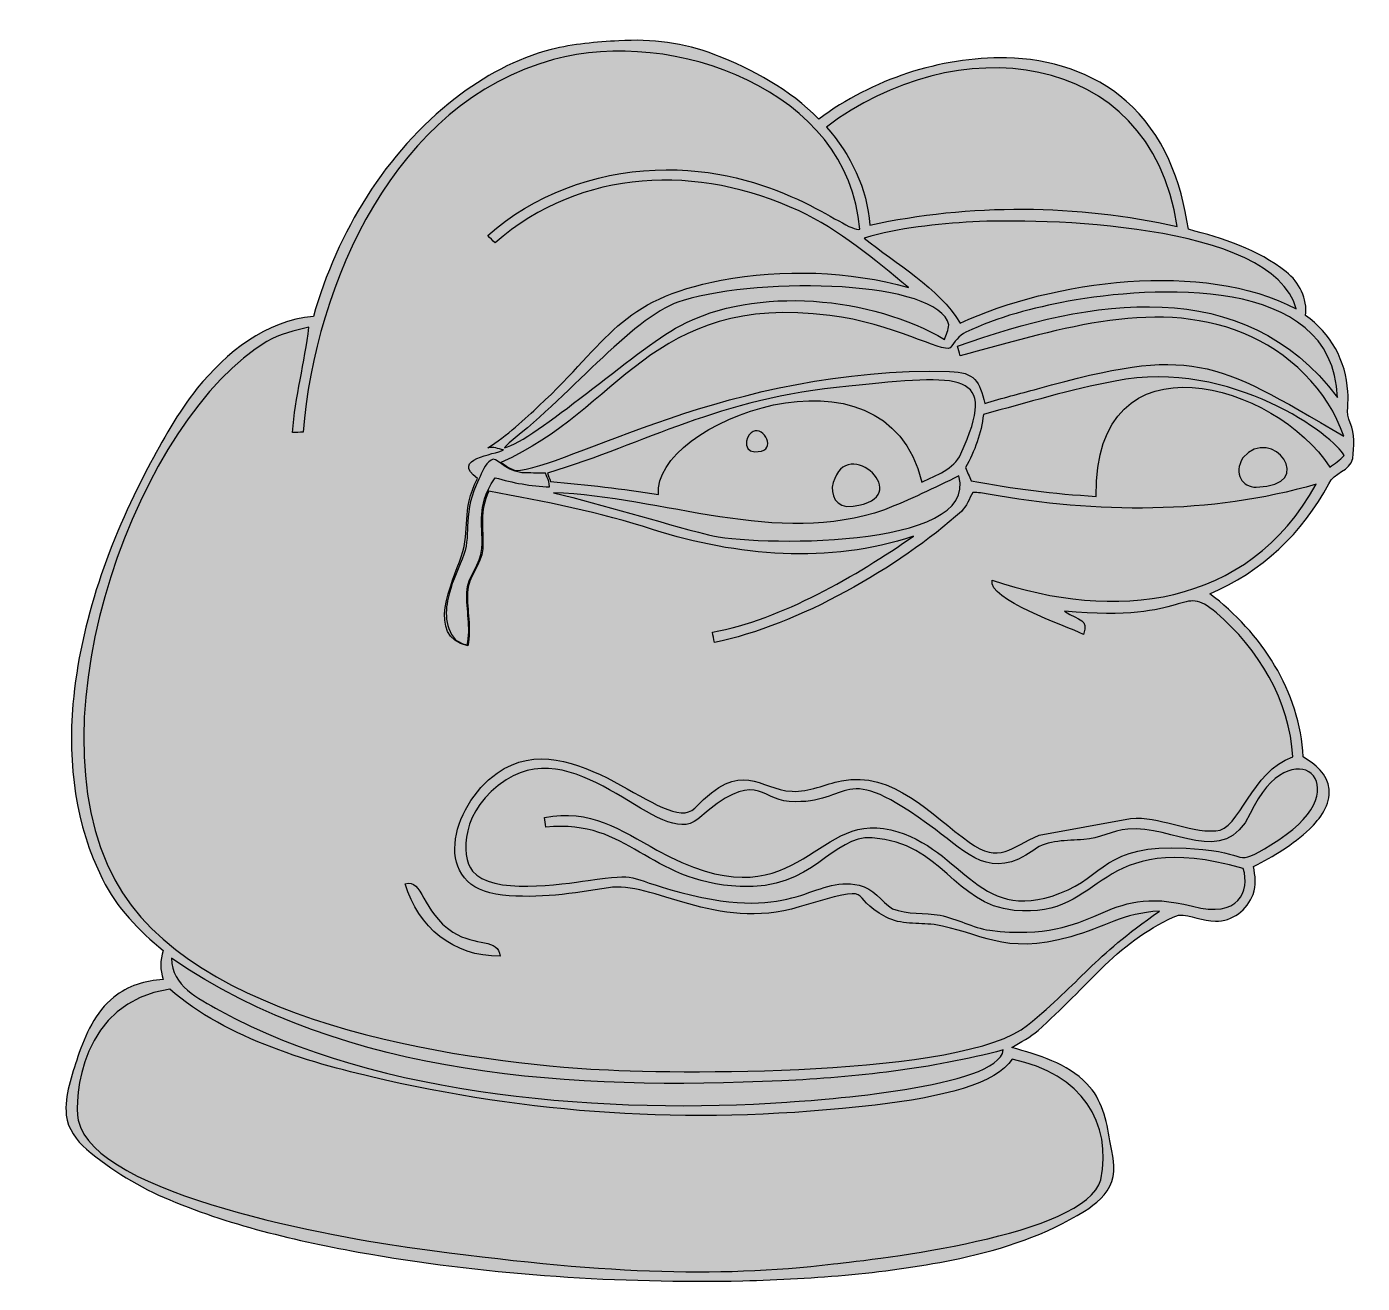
# Model space of a CAD drawing. Header units: millimetres. Extents: x 157 to 341, y 44 to 127.
# Drawn here: x 253.6 to 341.3, y 44.3 to 126.8 of the extents above; entities that cross this region are included whole.
import ezdxf

# ---------------------------------------------------------------- set-up
doc = ezdxf.new("R2010")
doc.units = ezdxf.units.MM
doc.header["$MEASUREMENT"] = 0
doc.layers.add('layer 1', color=7, linetype='Continuous')

msp = doc.modelspace()

# ---------------------------------------------------------------- hatches: boundary and pattern name
at = {"layer": 'layer 1', "true_color": 0xfefefe}
h = msp.add_hatch(color=7, dxfattribs=at)
edge = h.paths.add_edge_path()
edge.add_spline(control_points=[(308.2732, 113.4971), (307.3291, 113.2638), (302.8066, 117.6832), (294.8409, 117.3878), (290.8418, 117.2335), (286.8561, 115.7664), (283.8595, 113.0866), (284.0173, 112.9274), (284.1749, 112.7662), (284.3326, 112.6067), (290.0392, 117.5752), (297.7106, 117.7597), (304.2927, 114.7012), (306.9603, 113.4632), (309.2162, 111.5383), (311.4703, 109.6862), (307.5748, 110.768), (303.2321, 110.9196), (299.1811, 110.15), (292.4419, 108.8696), (291.8317, 106.1932), (287.2132, 101.9046), (286.375, 101.1263), (285.0675, 99.9142), (283.8653, 99.1567), (284.2418, 99.2403), (284.5096, 99.1095), (284.9007, 99.0184), (284.3104, 98.7049), (281.3875, 98.4546), (283.1791, 97.1495), (282.1008, 94.975), (282.7429, 93.8513), (282.1209, 92.0173), (281.5382, 90.2988), (279.7599, 86.8088), (282.5451, 86.1609), (282.7891, 87.3226), (282.4874, 88.4913), (282.5264, 89.6599), (282.5314, 90.713), (283.4709, 91.4797), (283.5252, 92.5228), (283.5924, 93.9435), (283.2854, 94.9859), (283.9272, 96.3201), (287.5668, 95.64), (291.2131, 94.9293), (294.7374, 93.7811), (300.2055, 92.0546), (306.259, 91.4991), (311.8009, 93.3569), (308.0873, 90.7905), (303.1519, 87.8741), (298.6045, 87.0632), (298.6485, 86.8377), (298.6942, 86.6138), (298.7384, 86.3865), (304.182, 87.486), (310.8828, 91.3232), (314.9488, 94.9921), (315.3169, 95.3263), (315.449, 95.8265), (315.7102, 96.2352), (316.0444, 96.2337), (316.3751, 96.1709), (316.7039, 96.1131), (323.8205, 94.8633), (331.2538, 94.7512), (338.2451, 96.7677), (333.6996, 88.6076), (324.9689, 87.7597), (316.9602, 90.4791), (316.6755, 89.1886), (321.7531, 87.512), (322.9606, 86.9206), (323.3074, 87.945), (322.7331, 87.7553), (321.714, 88.4455), (330.2024, 87.6462), (329.2613, 90.3803), (331.6881, 88.3369), (334.4443, 85.9678), (336.5237, 82.5739), (336.7034, 78.8801), (333.9642, 77.9387), (333.2353, 74.0689), (331.651, 74.0228), (329.7411, 73.928), (327.9791, 74.9963), (326.0611, 74.8469), (326.0611, 74.8469), (320.0638, 73.7446), (320.0638, 73.7446), (318.1879, 72.9494), (317.4789, 71.8344), (315.4577, 73.2867), (313.0058, 75.0484), (310.4148, 78.0083), (307.0795, 77.3012), (305.9938, 77.0995), (304.9592, 76.5669), (303.8347, 76.6227), (301.6354, 76.7194), (300.6082, 78.8346), (297.4426, 75.5239), (295.5816, 73.5772), (289.4862, 81.3462), (284.4664, 77.8099), (281.4135, 75.6592), (280.0391, 70.2782), (284.8277, 69.8067), (287.1496, 69.5708), (289.485, 69.9017), (291.7729, 70.2932), (294.616, 70.7741), (298.8323, 67.3895), (304.2961, 69.0298), (309.7281, 70.6604), (307.279, 69.7513), (310.01, 68.3632), (310.9799, 67.8493), (312.1028, 68.0036), (313.1527, 67.8713), (316.2591, 67.4072), (317.6062, 65.7996), (322.1432, 67.0793), (324.2757, 67.6811), (325.5968, 68.6551), (327.9487, 68.7516), (323.5144, 65.6737), (322.86, 64.1793), (319.3005, 61.274), (315.1231, 57.864), (295.9443, 58.0563), (290.6231, 58.3959), (281.6591, 58.9676), (264.3901, 61.4731), (259.3725, 70.8138), (253.5895, 81.58), (261.1169, 101.2759), (269.3637, 106.1296), (270.2066, 106.6301), (271.1663, 106.8675), (272.1163, 107.0762), (271.845, 104.7529), (271.2031, 102.507), (271.0427, 100.158), (271.2699, 100.168), (271.4989, 100.1785), (271.7296, 100.1871), (272.5523, 109.9807), (277.7472, 121.8114), (288.1826, 124.6312), (295.9768, 126.7908), (307.6231, 122.607), (308.2732, 113.4971)], knot_values=[0, 0, 0, 0, 0.0192308, 0.0192308, 0.0192308, 0.0384615, 0.0384615, 0.0384615, 0.0576923, 0.0576923, 0.0576923, 0.0769231, 0.0769231, 0.0769231, 0.0961538, 0.0961538, 0.0961538, 0.1153846, 0.1153846, 0.1153846, 0.1346154, 0.1346154, 0.1346154, 0.1538462, 0.1538462, 0.1538462, 0.1730769, 0.1730769, 0.1730769, 0.1923077, 0.1923077, 0.1923077, 0.2115385, 0.2115385, 0.2115385, 0.2307692, 0.2307692, 0.2307692, 0.25, 0.25, 0.25, 0.2692308, 0.2692308, 0.2692308, 0.2884615, 0.2884615, 0.2884615, 0.3076923, 0.3076923, 0.3076923, 0.3269231, 0.3269231, 0.3269231, 0.3461538, 0.3461538, 0.3461538, 0.3653846, 0.3653846, 0.3653846, 0.3846154, 0.3846154, 0.3846154, 0.4038462, 0.4038462, 0.4038462, 0.4230769, 0.4230769, 0.4230769, 0.4423077, 0.4423077, 0.4423077, 0.4615385, 0.4615385, 0.4615385, 0.4807692, 0.4807692, 0.4807692, 0.5, 0.5, 0.5, 0.5192308, 0.5192308, 0.5192308, 0.5384615, 0.5384615, 0.5384615, 0.5576923, 0.5576923, 0.5576923, 0.5769231, 0.5769231, 0.5769231, 0.5961538, 0.5961538, 0.5961538, 0.6153846, 0.6153846, 0.6153846, 0.6346154, 0.6346154, 0.6346154, 0.6538462, 0.6538462, 0.6538462, 0.6730769, 0.6730769, 0.6730769, 0.6923077, 0.6923077, 0.6923077, 0.7115385, 0.7115385, 0.7115385, 0.7307692, 0.7307692, 0.7307692, 0.75, 0.75, 0.75, 0.7692308, 0.7692308, 0.7692308, 0.7884615, 0.7884615, 0.7884615, 0.8076923, 0.8076923, 0.8076923, 0.8269231, 0.8269231, 0.8269231, 0.8461538, 0.8461538, 0.8461538, 0.8653846, 0.8653846, 0.8653846, 0.8846154, 0.8846154, 0.8846154, 0.9038462, 0.9038462, 0.9038462, 0.9230769, 0.9230769, 0.9230769, 0.9423077, 0.9423077, 0.9423077, 0.9615385, 0.9615385, 0.9615385, 0.9807692, 0.9807692, 0.9807692, 1, 1, 1, 1], degree=3, periodic=1)
h = msp.add_hatch(color=7, dxfattribs=at)
edge = h.paths.add_edge_path()
edge.add_spline(control_points=[(306.1007, 120.2065), (314.417, 126.5718), (327.2932, 125.5919), (329.1221, 113.6819), (322.6099, 115.16), (315.463, 115.1996), (308.9365, 113.7718), (308.7839, 116.177), (307.6659, 118.4104), (306.1007, 120.2065)], knot_values=[0, 0, 0, 0, 0.3333333, 0.3333333, 0.3333333, 0.6666667, 0.6666667, 0.6666667, 1, 1, 1, 1], degree=3, periodic=1)
at = {"layer": 'layer 1', "true_color": 0x2b2a29}
h = msp.add_hatch(color=250, dxfattribs=at)
edge = h.paths.add_edge_path()
edge.add_spline(control_points=[(288.0232, 125.3028), (289.4766, 125.6627), (290.9757, 125.7829), (292.4666, 125.8679), (294.5967, 125.9968), (296.7642, 125.7303), (298.7604, 124.9554), (301.2688, 123.9885), (303.6839, 122.6606), (305.5917, 120.7356), (309.1228, 123.3356), (313.5054, 124.8112), (317.9013, 124.7449), (320.7354, 124.7027), (323.627, 123.8156), (325.7709, 121.9126), (328.2066, 119.7977), (329.4136, 116.6244), (329.8514, 113.4972), (332.1105, 112.9104), (334.4255, 112.1846), (336.2725, 110.7021), (337.1373, 110.0254), (337.682, 108.9518), (337.5495, 107.8391), (339.176, 106.7149), (340.2191, 104.8324), (340.3125, 102.8563), (340.4191, 102.1731), (340.1478, 101.4471), (340.4752, 100.8044), (340.8196, 100.0682), (340.716, 99.2472), (340.6465, 98.4655), (340.4821, 97.6174), (339.3796, 97.5565), (339.0709, 96.8066), (337.3869, 93.603), (334.6087, 90.981), (331.2641, 89.5766), (334.6256, 87.0531), (337.1985, 83.159), (337.3849, 78.8784), (338.1805, 78.4205), (338.9946, 77.7405), (339.0946, 76.7651), (339.1895, 75.7222), (338.5028, 74.8336), (337.8021, 74.1399), (336.7236, 73.1288), (335.445, 72.3623), (334.1371, 71.6874), (334.2339, 71.0853), (334.322, 70.4477), (334.1067, 69.8591), (333.7167, 68.8653), (332.7328, 68.0545), (331.6306, 68.1022), (330.7977, 68.0785), (330.016, 68.5313), (329.1985, 68.5023), (327.3838, 67.7613), (325.7861, 66.5569), (324.3733, 65.2121), (322.9165, 63.7788), (321.5089, 62.2966), (319.9875, 60.933), (319.467, 60.4785), (318.8496, 60.1648), (318.2593, 59.8154), (320.0112, 59.3048), (321.8922, 58.7877), (323.1962, 57.4273), (324.1715, 56.4302), (324.4872, 55.0192), (324.6992, 53.6876), (324.8212, 52.8092), (325.167, 51.8883), (324.8262, 51.0165), (324.5258, 50.1481), (323.7763, 49.5511), (323.0301, 49.0677), (320.5266, 47.5297), (317.7081, 46.5782), (314.8453, 45.976), (310.1658, 44.9787), (305.3764, 44.6359), (300.6039, 44.5005), (292.4359, 44.3396), (284.2428, 44.8736), (276.185, 46.2389), (271.6938, 47.0342), (267.2028, 48.04), (262.985, 49.8056), (261.0024, 50.6282), (259.1401, 51.7491), (257.5086, 53.145), (256.8486, 53.7167), (256.2875, 54.4728), (256.1876, 55.3634), (256.0636, 56.6948), (256.5504, 57.9703), (256.949, 59.2169), (257.4341, 60.6618), (258.0937, 62.1373), (259.3098, 63.1159), (260.2138, 63.8706), (261.3975, 64.1912), (262.5525, 64.2725), (262.3304, 64.8915), (262.3491, 65.5496), (262.5558, 66.1686), (260.9634, 67.4728), (259.4811, 68.9871), (258.5686, 70.8563), (256.7877, 74.384), (256.2806, 78.4425), (256.6283, 82.3464), (257.1084, 87.7959), (259.0114, 93.0264), (261.5383, 97.843), (262.5219, 99.6442), (263.5039, 101.464), (264.7878, 103.0735), (266.7076, 105.3921), (269.2857, 107.529), (272.4061, 107.7681), (273.9801, 113.3258), (277.1314, 118.5224), (281.7274, 122.0876), (283.5947, 123.5442), (285.7233, 124.7007), (288.0232, 125.3028)], knot_values=[0, 0, 0, 0, 0.0227273, 0.0227273, 0.0227273, 0.0454545, 0.0454545, 0.0454545, 0.0681818, 0.0681818, 0.0681818, 0.0909091, 0.0909091, 0.0909091, 0.1136364, 0.1136364, 0.1136364, 0.1363636, 0.1363636, 0.1363636, 0.1590909, 0.1590909, 0.1590909, 0.1818182, 0.1818182, 0.1818182, 0.2045455, 0.2045455, 0.2045455, 0.2272727, 0.2272727, 0.2272727, 0.25, 0.25, 0.25, 0.2727273, 0.2727273, 0.2727273, 0.2954545, 0.2954545, 0.2954545, 0.3181818, 0.3181818, 0.3181818, 0.3409091, 0.3409091, 0.3409091, 0.3636364, 0.3636364, 0.3636364, 0.3863636, 0.3863636, 0.3863636, 0.4090909, 0.4090909, 0.4090909, 0.4318182, 0.4318182, 0.4318182, 0.4545455, 0.4545455, 0.4545455, 0.4772727, 0.4772727, 0.4772727, 0.5, 0.5, 0.5, 0.5227273, 0.5227273, 0.5227273, 0.5454545, 0.5454545, 0.5454545, 0.5681818, 0.5681818, 0.5681818, 0.5909091, 0.5909091, 0.5909091, 0.6136364, 0.6136364, 0.6136364, 0.6363636, 0.6363636, 0.6363636, 0.6590909, 0.6590909, 0.6590909, 0.6818182, 0.6818182, 0.6818182, 0.7045455, 0.7045455, 0.7045455, 0.7272727, 0.7272727, 0.7272727, 0.75, 0.75, 0.75, 0.7727273, 0.7727273, 0.7727273, 0.7954545, 0.7954545, 0.7954545, 0.8181818, 0.8181818, 0.8181818, 0.8409091, 0.8409091, 0.8409091, 0.8636364, 0.8636364, 0.8636364, 0.8863636, 0.8863636, 0.8863636, 0.9090909, 0.9090909, 0.9090909, 0.9318182, 0.9318182, 0.9318182, 0.9545455, 0.9545455, 0.9545455, 0.9772727, 0.9772727, 0.9772727, 1, 1, 1, 1], degree=3, periodic=1)
at = {"layer": 'layer 1', "true_color": 0xfefefe}
h = msp.add_hatch(color=7, dxfattribs=at)
edge = h.paths.add_edge_path()
edge.add_spline(control_points=[(315.7119, 113.994), (319.9366, 114.1956), (335.3847, 114.012), (336.9289, 108.2802), (330.8294, 111.4991), (320.9338, 110.1361), (314.8656, 107.3474), (313.4804, 109.666), (310.6302, 111.2463), (308.5667, 112.9172), (310.8834, 113.6107), (313.3085, 113.8278), (315.7119, 113.994)], knot_values=[0, 0, 0, 0, 0.25, 0.25, 0.25, 0.5, 0.5, 0.5, 0.75, 0.75, 0.75, 1, 1, 1, 1], degree=3, periodic=1)
h = msp.add_hatch(color=7, dxfattribs=at)
edge = h.paths.add_edge_path()
edge.add_spline(control_points=[(321.9699, 108.7822), (327.3603, 109.7267), (339.3475, 110.6454), (339.639, 102.4715), (333.4101, 110.6794), (323.4669, 108.9505), (314.701, 105.8345), (314.7569, 105.6244), (314.8115, 105.414), (314.869, 105.2038), (320.821, 106.7082), (327.3619, 109.1397), (333.4487, 106.6879), (336.3613, 105.5143), (339.0763, 102.9465), (340.0495, 99.9139), (331.4349, 105.012), (330.0988, 105.8471), (319.9434, 103.0363), (318.7901, 102.7054), (317.6199, 102.4373), (316.4801, 102.0594), (316.14, 103.5333), (315.8421, 104.1241), (314.1803, 104.1674), (299.8364, 104.5417), (288.995, 97.7645), (285.6773, 97.6685), (285.3198, 97.7837), (285.0312, 97.9943), (284.7209, 98.2041), (292.5256, 101.5881), (294.5015, 109.3399), (306.3093, 107.8461), (310.4348, 107.3241), (313.7218, 105.3766), (314.2108, 105.7175), (314.5231, 106.0907), (314.7706, 106.5489), (315.2472, 106.7421), (317.362, 107.7714), (319.672, 108.3296), (321.9699, 108.7822)], knot_values=[0, 0, 0, 0, 0.0714286, 0.0714286, 0.0714286, 0.1428571, 0.1428571, 0.1428571, 0.2142857, 0.2142857, 0.2142857, 0.2857143, 0.2857143, 0.2857143, 0.3571429, 0.3571429, 0.3571429, 0.4285714, 0.4285714, 0.4285714, 0.5, 0.5, 0.5, 0.5714286, 0.5714286, 0.5714286, 0.6428571, 0.6428571, 0.6428571, 0.7142857, 0.7142857, 0.7142857, 0.7857143, 0.7857143, 0.7857143, 0.8571429, 0.8571429, 0.8571429, 0.9285714, 0.9285714, 0.9285714, 1, 1, 1, 1], degree=3, periodic=1)
h = msp.add_hatch(color=7, dxfattribs=at)
edge = h.paths.add_edge_path()
edge.add_spline(control_points=[(296.693, 108.8314), (301.9528, 110.4116), (313.4644, 110.1407), (314.1244, 107.2322), (314.1025, 106.8962), (313.9549, 106.586), (313.8513, 106.2704), (309.0967, 109.0866), (301.4401, 109.8279), (296.4843, 107.1677), (293.4754, 105.5523), (286.9349, 99.616), (284.9476, 99.1611), (285.0374, 99.2473), (285.1737, 99.4067), (285.2635, 99.4914), (289.5266, 102.8284), (293.5831, 107.9825), (296.693, 108.8314)], knot_values=[0, 0, 0, 0, 0.1666667, 0.1666667, 0.1666667, 0.3333333, 0.3333333, 0.3333333, 0.5, 0.5, 0.5, 0.6666667, 0.6666667, 0.6666667, 0.8333333, 0.8333333, 0.8333333, 1, 1, 1, 1], degree=3, periodic=1)
h = msp.add_hatch(color=7, dxfattribs=at)
edge = h.paths.add_edge_path()
edge.add_spline(control_points=[(325.0381, 103.5417), (332.7138, 105.0371), (339.4965, 99.8729), (340.0799, 98.6487), (339.79, 98.3636), (339.4677, 98.1143), (339.1303, 97.8906), (335.6856, 103.3287), (323.6208, 107.0307), (323.7983, 95.9739), (321.0456, 96.1352), (318.305, 96.4827), (315.5965, 96.9951), (315.4695, 97.2851), (315.3422, 97.5733), (315.2149, 97.8617), (315.834, 98.9319), (316.2497, 100.1192), (316.4005, 101.3472), (319.2668, 102.1255), (322.1177, 102.9853), (325.0381, 103.5417)], knot_values=[0, 0, 0, 0, 0.1428571, 0.1428571, 0.1428571, 0.2857143, 0.2857143, 0.2857143, 0.4285714, 0.4285714, 0.4285714, 0.5714286, 0.5714286, 0.5714286, 0.7142857, 0.7142857, 0.7142857, 0.8571429, 0.8571429, 0.8571429, 1, 1, 1, 1], degree=3, periodic=1)
h = msp.add_hatch(color=7, dxfattribs=at)
edge = h.paths.add_edge_path()
edge.add_spline(control_points=[(307.5626, 103.2057), (315.0386, 103.9608), (317.431, 104.274), (314.9149, 98.764), (314.4569, 97.7296), (313.3003, 97.3647), (312.3588, 96.9086), (309.9691, 106.8394), (294.5482, 100.7597), (295.0716, 96.0978), (292.7173, 96.4625), (290.3516, 96.7425), (287.9788, 96.9543), (287.9109, 97.1394), (287.8347, 97.3192), (287.7755, 97.5038), (294.412, 99.4896), (298.7972, 102.3718), (307.5626, 103.2057)], knot_values=[0, 0, 0, 0, 0.1666667, 0.1666667, 0.1666667, 0.3333333, 0.3333333, 0.3333333, 0.5, 0.5, 0.5, 0.6666667, 0.6666667, 0.6666667, 0.8333333, 0.8333333, 0.8333333, 1, 1, 1, 1], degree=3, periodic=1)
h = msp.add_hatch(color=7, dxfattribs=at)
edge = h.paths.add_edge_path()
edge.add_spline(control_points=[(301.1451, 100.1397), (301.8297, 100.7464), (302.8009, 99.1867), (301.8303, 98.9441), (300.4834, 98.6071), (300.7874, 99.9438), (301.1451, 100.1397)], knot_values=[0, 0, 0, 0, 0.5, 0.5, 0.5, 1, 1, 1, 1], degree=3, periodic=1)
h = msp.add_hatch(color=7, dxfattribs=at)
edge = h.paths.add_edge_path()
edge.add_spline(control_points=[(306.6332, 97.1528), (307.7158, 99.9644), (312.2466, 95.5328), (307.4085, 95.3077), (306.5004, 95.421), (306.2704, 96.4425), (306.6332, 97.1528)], knot_values=[0, 0, 0, 0, 0.5, 0.5, 0.5, 1, 1, 1, 1], degree=3, periodic=1)
h = msp.add_hatch(color=7, dxfattribs=at)
edge = h.paths.add_edge_path()
edge.add_spline(control_points=[(333.4164, 98.5045), (335.3472, 100.7532), (338.4189, 96.6331), (334.3122, 96.578), (333.3851, 96.5653), (332.8114, 97.4532), (333.4164, 98.5045)], knot_values=[0, 0, 0, 0, 0.5, 0.5, 0.5, 1, 1, 1, 1], degree=3, periodic=1)
h = msp.add_hatch(color=7, dxfattribs=at)
edge = h.paths.add_edge_path()
edge.add_spline(control_points=[(284.0799, 98.3521), (284.4269, 98.6589), (284.8524, 97.6838), (286.0842, 97.523), (286.6236, 97.5108), (287.1153, 97.4937), (287.6564, 97.5075), (287.844, 96.923), (287.8065, 97.2524), (287.9178, 96.5983), (286.6983, 96.6271), (285.5066, 96.8723), (284.3365, 97.1999), (283.6066, 96.0915), (283.5072, 95.3905), (283.4645, 94.8111), (283.4113, 94.0909), (283.5171, 93.549), (283.4697, 92.5425), (283.4153, 91.4996), (282.4894, 90.7291), (282.4845, 89.6759), (282.4453, 88.5074), (282.7553, 87.3804), (282.5112, 86.2187), (282.2263, 86.285), (281.9049, 86.4482), (281.7476, 86.5606), (280.9197, 87.4525), (281.0853, 88.7873), (281.3474, 89.6379), (281.5336, 90.4222), (281.9807, 91.364), (282.2962, 92.1528), (282.5413, 92.8758), (282.4983, 93.6135), (282.5419, 94.2858), (282.6014, 95.1967), (282.744, 96.0454), (283.2668, 97.1055), (283.5024, 97.5447), (283.6303, 98.0854), (284.0799, 98.3521)], knot_values=[0, 0, 0, 0, 0.0714286, 0.0714286, 0.0714286, 0.1428571, 0.1428571, 0.1428571, 0.2142857, 0.2142857, 0.2142857, 0.2857143, 0.2857143, 0.2857143, 0.3571429, 0.3571429, 0.3571429, 0.4285714, 0.4285714, 0.4285714, 0.5, 0.5, 0.5, 0.5714286, 0.5714286, 0.5714286, 0.6428571, 0.6428571, 0.6428571, 0.7142857, 0.7142857, 0.7142857, 0.7857143, 0.7857143, 0.7857143, 0.8571429, 0.8571429, 0.8571429, 0.9285714, 0.9285714, 0.9285714, 1, 1, 1, 1], degree=3, periodic=1)
h = msp.add_hatch(color=7, dxfattribs=at)
edge = h.paths.add_edge_path()
edge.add_spline(control_points=[(288.1637, 96.2133), (295.294, 95.9695), (302.9076, 92.6268), (309.8947, 95.0972), (311.5669, 95.7367), (313.1764, 96.532), (314.7842, 97.3139), (316.1649, 92.4131), (301.0758, 92.737), (298.3396, 93.4488), (294.9343, 94.3345), (291.5881, 95.3855), (288.1637, 96.2133)], knot_values=[0, 0, 0, 0, 0.25, 0.25, 0.25, 0.5, 0.5, 0.5, 0.75, 0.75, 0.75, 1, 1, 1, 1], degree=3, periodic=1)
h = msp.add_hatch(color=7, dxfattribs=at)
edge = h.paths.add_edge_path()
edge.add_spline(control_points=[(285.0753, 77.3638), (289.9417, 80.5236), (295.2293, 72.6894), (297.6409, 74.7995), (301.4864, 78.1644), (301.6669, 76.0851), (303.6551, 75.9561), (307.9522, 75.6779), (306.7641, 78.9524), (313.2476, 74.111), (315.3251, 72.5599), (316.9102, 70.7242), (319.6975, 72.7643), (320.6456, 73.458), (321.8702, 73.3663), (322.9827, 73.4613), (323.9834, 73.5155), (324.8787, 74.0531), (325.8744, 74.1432), (328.8071, 74.4298), (332.1998, 71.5057), (333.9117, 75.1659), (336.6098, 80.9349), (341.2694, 76.9647), (335.7909, 73.4461), (332.7867, 71.5166), (334.0821, 72.4828), (330.8013, 72.8084), (324.639, 73.4198), (324.5379, 71.3313), (321.96, 70.1626), (316.0325, 67.4757), (315.2443, 72.8986), (310.3203, 74.0941), (305.1213, 75.356), (304.2651, 67.6203), (294.9529, 72.7677), (292.5772, 74.081), (290.577, 75.4989), (287.5737, 74.9031), (287.6041, 74.6961), (287.6331, 74.4875), (287.6653, 74.2789), (293.2752, 74.7835), (294.2083, 70.6988), (300.4326, 70.3695), (305.2214, 70.1162), (306.5014, 73.764), (309.089, 73.5732), (313.7537, 73.2297), (314.4377, 69.1995), (318.4139, 68.806), (324.497, 68.2036), (323.5829, 74.3222), (333.4572, 71.5585), (333.9013, 70.0779), (333.1931, 68.2696), (330.1125, 69.0739), (324.0448, 70.6577), (324.182, 66.5952), (316.8194, 67.5034), (315.6831, 67.6661), (314.6689, 68.2616), (313.5495, 68.492), (312.5167, 68.6669), (311.4227, 68.5208), (310.4339, 68.9195), (309.6675, 69.3793), (309.1822, 70.2881), (308.2443, 70.4577), (305.104, 71.1237), (304.2711, 67.9435), (296.5385, 69.983), (292.6789, 71.0008), (293.9905, 71.2609), (290.4381, 70.77), (288.7383, 70.5349), (284.1099, 69.8038), (282.8569, 71.382), (282.0677, 72.3765), (282.058, 75.4594), (285.0753, 77.3638)], knot_values=[0, 0, 0, 0, 0.037037, 0.037037, 0.037037, 0.0740741, 0.0740741, 0.0740741, 0.1111111, 0.1111111, 0.1111111, 0.1481481, 0.1481481, 0.1481481, 0.1851852, 0.1851852, 0.1851852, 0.2222222, 0.2222222, 0.2222222, 0.2592593, 0.2592593, 0.2592593, 0.2962963, 0.2962963, 0.2962963, 0.3333333, 0.3333333, 0.3333333, 0.3703704, 0.3703704, 0.3703704, 0.4074074, 0.4074074, 0.4074074, 0.4444444, 0.4444444, 0.4444444, 0.4814815, 0.4814815, 0.4814815, 0.5185185, 0.5185185, 0.5185185, 0.5555556, 0.5555556, 0.5555556, 0.5925926, 0.5925926, 0.5925926, 0.6296296, 0.6296296, 0.6296296, 0.6666667, 0.6666667, 0.6666667, 0.7037037, 0.7037037, 0.7037037, 0.7407407, 0.7407407, 0.7407407, 0.7777778, 0.7777778, 0.7777778, 0.8148148, 0.8148148, 0.8148148, 0.8518519, 0.8518519, 0.8518519, 0.8888889, 0.8888889, 0.8888889, 0.9259259, 0.9259259, 0.9259259, 0.962963, 0.962963, 0.962963, 1, 1, 1, 1], degree=3, periodic=1)
h = msp.add_hatch(color=7, dxfattribs=at)
edge = h.paths.add_edge_path()
edge.add_spline(control_points=[(278.4305, 70.556), (279.3106, 67.6856), (281.5449, 65.7912), (284.6667, 65.7972), (284.565, 67.0004), (283.0772, 66.4085), (281.57, 67.379), (279.4969, 68.7137), (279.6256, 70.9297), (278.4305, 70.556)], knot_values=[0, 0, 0, 0, 0.3333333, 0.3333333, 0.3333333, 0.6666667, 0.6666667, 0.6666667, 1, 1, 1, 1], degree=3, periodic=1)
h = msp.add_hatch(color=7, dxfattribs=at)
edge = h.paths.add_edge_path()
edge.add_spline(control_points=[(263.0901, 65.6649), (274.5626, 57.7706), (289.6536, 56.9939), (303.1665, 57.6293), (308.0614, 57.8462), (312.956, 58.4076), (317.7029, 59.6493), (317.3955, 57.15), (305.5196, 56.3655), (303.4973, 56.225), (292.0587, 55.43), (276.6576, 56.4693), (266.2701, 62.2458), (264.7969, 63.0651), (263.127, 63.8301), (263.0901, 65.6649)], knot_values=[0, 0, 0, 0, 0.2, 0.2, 0.2, 0.4, 0.4, 0.4, 0.6, 0.6, 0.6, 0.8, 0.8, 0.8, 1, 1, 1, 1], degree=3, periodic=1)
h = msp.add_hatch(color=7, dxfattribs=at)
edge = h.paths.add_edge_path()
edge.add_spline(control_points=[(277.1359, 57.672), (287.6029, 55.3316), (297.8433, 54.7099), (309.2878, 56.0306), (313.6839, 56.5377), (317.2948, 57.4533), (318.2762, 59.0404), (322.8848, 58.0864), (324.8555, 54.8357), (324.1072, 51.1301), (323.0628, 47.4227), (309.2552, 45.9148), (306.5557, 45.6052), (298.6004, 44.692), (291.4732, 44.9603), (279.0655, 46.6427), (274.1975, 47.3025), (257.9936, 50.0991), (256.976, 55.0344), (256.6751, 56.4936), (257.1398, 62.8112), (262.9764, 63.6417), (266.7314, 60.3512), (272.3808, 58.7348), (277.1359, 57.672)], knot_values=[0, 0, 0, 0, 0.125, 0.125, 0.125, 0.25, 0.25, 0.25, 0.375, 0.375, 0.375, 0.5, 0.5, 0.5, 0.625, 0.625, 0.625, 0.75, 0.75, 0.75, 0.875, 0.875, 0.875, 1, 1, 1, 1], degree=3, periodic=1)

# ---------------------------------------------------------------- linework, layer by layer
at = {"layer": 'layer 1', "color": 7}
for points, knots in [([(308.2732, 113.4971), (307.3291, 113.2638), (302.8066, 117.6832), (294.8409, 117.3878), (290.8418, 117.2335), (286.8561, 115.7664), (283.8595, 113.0866), (284.0173, 112.9274), (284.1749, 112.7662), (284.3326, 112.6067), (290.0392, 117.5752), (297.7106, 117.7597), (304.2927, 114.7012), (306.9603, 113.4632), (309.2162, 111.5383), (311.4703, 109.6862), (307.5748, 110.768), (303.2321, 110.9196), (299.1811, 110.15), (292.4419, 108.8696), (291.8317, 106.1932), (287.2132, 101.9046), (286.375, 101.1263), (285.0675, 99.9142), (283.8653, 99.1567), (284.2418, 99.2403), (284.5096, 99.1095), (284.9007, 99.0184), (284.3104, 98.7049), (281.3875, 98.4546), (283.1791, 97.1495), (282.1008, 94.975), (282.7429, 93.8513), (282.1209, 92.0173), (281.5382, 90.2988), (279.7599, 86.8088), (282.5451, 86.1609), (282.7891, 87.3226), (282.4874, 88.4913), (282.5264, 89.6599), (282.5314, 90.713), (283.4709, 91.4797), (283.5252, 92.5228), (283.5924, 93.9435), (283.2854, 94.9859), (283.9272, 96.3201), (287.5668, 95.64), (291.2131, 94.9293), (294.7374, 93.7811), (300.2055, 92.0546), (306.259, 91.4991), (311.8009, 93.3569), (308.0873, 90.7905), (303.1519, 87.8741), (298.6045, 87.0632), (298.6485, 86.8377), (298.6942, 86.6138), (298.7384, 86.3865), (304.182, 87.486), (310.8828, 91.3232), (314.9488, 94.9921), (315.3169, 95.3263), (315.449, 95.8265), (315.7102, 96.2352), (316.0444, 96.2337), (316.3751, 96.1709), (316.7039, 96.1131), (323.8205, 94.8633), (331.2538, 94.7512), (338.2451, 96.7677), (333.6996, 88.6076), (324.9689, 87.7597), (316.9602, 90.4791), (316.6755, 89.1886), (321.7531, 87.512), (322.9606, 86.9206), (323.3074, 87.945), (322.7331, 87.7553), (321.714, 88.4455), (330.2024, 87.6462), (329.2613, 90.3803), (331.6881, 88.3369), (334.4443, 85.9678), (336.5237, 82.5739), (336.7034, 78.8801), (333.9642, 77.9387), (333.2353, 74.0689), (331.651, 74.0228), (329.7411, 73.928), (327.9791, 74.9963), (326.0611, 74.8469), (326.0611, 74.8469), (320.0638, 73.7446), (320.0638, 73.7446), (318.1879, 72.9494), (317.4789, 71.8344), (315.4577, 73.2867), (313.0058, 75.0484), (310.4148, 78.0083), (307.0795, 77.3012), (305.9938, 77.0995), (304.9592, 76.5669), (303.8347, 76.6227), (301.6354, 76.7194), (300.6082, 78.8346), (297.4426, 75.5239), (295.5816, 73.5772), (289.4862, 81.3462), (284.4664, 77.8099), (281.4135, 75.6592), (280.0391, 70.2782), (284.8277, 69.8067), (287.1496, 69.5708), (289.485, 69.9017), (291.7729, 70.2932), (294.616, 70.7741), (298.8323, 67.3895), (304.2961, 69.0298), (309.7281, 70.6604), (307.279, 69.7513), (310.01, 68.3632), (310.9799, 67.8493), (312.1028, 68.0036), (313.1527, 67.8713), (316.2591, 67.4072), (317.6062, 65.7996), (322.1432, 67.0793), (324.2757, 67.6811), (325.5968, 68.6551), (327.9487, 68.7516), (323.5144, 65.6737), (322.86, 64.1793), (319.3005, 61.274), (315.1231, 57.864), (295.9443, 58.0563), (290.6231, 58.3959), (281.6591, 58.9676), (264.3901, 61.4731), (259.3725, 70.8138), (253.5895, 81.58), (261.1169, 101.2759), (269.3637, 106.1296), (270.2066, 106.6301), (271.1663, 106.8675), (272.1163, 107.0762), (271.845, 104.7529), (271.2031, 102.507), (271.0427, 100.158), (271.2699, 100.168), (271.4989, 100.1785), (271.7296, 100.1871), (272.5523, 109.9807), (277.7472, 121.8114), (288.1826, 124.6312), (295.9768, 126.7908), (307.6231, 122.607), (308.2732, 113.4971)], [0, 0, 0, 0, 0.0192308, 0.0192308, 0.0192308, 0.0384615, 0.0384615, 0.0384615, 0.0576923, 0.0576923, 0.0576923, 0.0769231, 0.0769231, 0.0769231, 0.0961538, 0.0961538, 0.0961538, 0.1153846, 0.1153846, 0.1153846, 0.1346154, 0.1346154, 0.1346154, 0.1538462, 0.1538462, 0.1538462, 0.1730769, 0.1730769, 0.1730769, 0.1923077, 0.1923077, 0.1923077, 0.2115385, 0.2115385, 0.2115385, 0.2307692, 0.2307692, 0.2307692, 0.25, 0.25, 0.25, 0.2692308, 0.2692308, 0.2692308, 0.2884615, 0.2884615, 0.2884615, 0.3076923, 0.3076923, 0.3076923, 0.3269231, 0.3269231, 0.3269231, 0.3461538, 0.3461538, 0.3461538, 0.3653846, 0.3653846, 0.3653846, 0.3846154, 0.3846154, 0.3846154, 0.4038462, 0.4038462, 0.4038462, 0.4230769, 0.4230769, 0.4230769, 0.4423077, 0.4423077, 0.4423077, 0.4615385, 0.4615385, 0.4615385, 0.4807692, 0.4807692, 0.4807692, 0.5, 0.5, 0.5, 0.5192308, 0.5192308, 0.5192308, 0.5384615, 0.5384615, 0.5384615, 0.5576923, 0.5576923, 0.5576923, 0.5769231, 0.5769231, 0.5769231, 0.5961538, 0.5961538, 0.5961538, 0.6153846, 0.6153846, 0.6153846, 0.6346154, 0.6346154, 0.6346154, 0.6538462, 0.6538462, 0.6538462, 0.6730769, 0.6730769, 0.6730769, 0.6923077, 0.6923077, 0.6923077, 0.7115385, 0.7115385, 0.7115385, 0.7307692, 0.7307692, 0.7307692, 0.75, 0.75, 0.75, 0.7692308, 0.7692308, 0.7692308, 0.7884615, 0.7884615, 0.7884615, 0.8076923, 0.8076923, 0.8076923, 0.8269231, 0.8269231, 0.8269231, 0.8461538, 0.8461538, 0.8461538, 0.8653846, 0.8653846, 0.8653846, 0.8846154, 0.8846154, 0.8846154, 0.9038462, 0.9038462, 0.9038462, 0.9230769, 0.9230769, 0.9230769, 0.9423077, 0.9423077, 0.9423077, 0.9615385, 0.9615385, 0.9615385, 0.9807692, 0.9807692, 0.9807692, 1, 1, 1, 1]), ([(306.1007, 120.2065), (314.417, 126.5718), (327.2932, 125.5919), (329.1221, 113.6819), (322.6099, 115.16), (315.463, 115.1996), (308.9365, 113.7718), (308.7839, 116.177), (307.6659, 118.4104), (306.1007, 120.2065)], [0, 0, 0, 0, 0.3333333, 0.3333333, 0.3333333, 0.6666667, 0.6666667, 0.6666667, 1, 1, 1, 1]), ([(315.7119, 113.994), (319.9366, 114.1956), (335.3847, 114.012), (336.9289, 108.2802), (330.8294, 111.4991), (320.9338, 110.1361), (314.8656, 107.3474), (313.4804, 109.666), (310.6302, 111.2463), (308.5667, 112.9172), (310.8834, 113.6107), (313.3085, 113.8278), (315.7119, 113.994)], [0, 0, 0, 0, 0.25, 0.25, 0.25, 0.5, 0.5, 0.5, 0.75, 0.75, 0.75, 1, 1, 1, 1]), ([(321.9699, 108.7822), (327.3603, 109.7267), (339.3475, 110.6454), (339.639, 102.4715), (333.4101, 110.6794), (323.4669, 108.9505), (314.701, 105.8345), (314.7569, 105.6244), (314.8115, 105.414), (314.869, 105.2038), (320.821, 106.7082), (327.3619, 109.1397), (333.4487, 106.6879), (336.3613, 105.5143), (339.0763, 102.9465), (340.0495, 99.9139), (331.4349, 105.012), (330.0988, 105.8471), (319.9434, 103.0363), (318.7901, 102.7054), (317.6199, 102.4373), (316.4801, 102.0594), (316.14, 103.5333), (315.8421, 104.1241), (314.1803, 104.1674), (299.8364, 104.5417), (288.995, 97.7645), (285.6773, 97.6685), (285.3198, 97.7837), (285.0312, 97.9943), (284.7209, 98.2041), (292.5256, 101.5881), (294.5015, 109.3399), (306.3093, 107.8461), (310.4348, 107.3241), (313.7218, 105.3766), (314.2108, 105.7175), (314.5231, 106.0907), (314.7706, 106.5489), (315.2472, 106.7421), (317.362, 107.7714), (319.672, 108.3296), (321.9699, 108.7822)], [0, 0, 0, 0, 0.0714286, 0.0714286, 0.0714286, 0.1428571, 0.1428571, 0.1428571, 0.2142857, 0.2142857, 0.2142857, 0.2857143, 0.2857143, 0.2857143, 0.3571429, 0.3571429, 0.3571429, 0.4285714, 0.4285714, 0.4285714, 0.5, 0.5, 0.5, 0.5714286, 0.5714286, 0.5714286, 0.6428571, 0.6428571, 0.6428571, 0.7142857, 0.7142857, 0.7142857, 0.7857143, 0.7857143, 0.7857143, 0.8571429, 0.8571429, 0.8571429, 0.9285714, 0.9285714, 0.9285714, 1, 1, 1, 1]), ([(296.693, 108.8314), (301.9528, 110.4116), (313.4644, 110.1407), (314.1244, 107.2322), (314.1025, 106.8962), (313.9549, 106.586), (313.8513, 106.2704), (309.0967, 109.0866), (301.4401, 109.8279), (296.4843, 107.1677), (293.4754, 105.5523), (286.9349, 99.616), (284.9476, 99.1611), (285.0374, 99.2473), (285.1737, 99.4067), (285.2635, 99.4914), (289.5266, 102.8284), (293.5831, 107.9825), (296.693, 108.8314)], [0, 0, 0, 0, 0.1666667, 0.1666667, 0.1666667, 0.3333333, 0.3333333, 0.3333333, 0.5, 0.5, 0.5, 0.6666667, 0.6666667, 0.6666667, 0.8333333, 0.8333333, 0.8333333, 1, 1, 1, 1]), ([(325.0381, 103.5417), (332.7138, 105.0371), (339.4965, 99.8729), (340.0799, 98.6487), (339.79, 98.3636), (339.4677, 98.1143), (339.1303, 97.8906), (335.6856, 103.3287), (323.6208, 107.0307), (323.7983, 95.9739), (321.0456, 96.1352), (318.305, 96.4827), (315.5965, 96.9951), (315.4695, 97.2851), (315.3422, 97.5733), (315.2149, 97.8617), (315.834, 98.9319), (316.2497, 100.1192), (316.4005, 101.3472), (319.2668, 102.1255), (322.1177, 102.9853), (325.0381, 103.5417)], [0, 0, 0, 0, 0.1428571, 0.1428571, 0.1428571, 0.2857143, 0.2857143, 0.2857143, 0.4285714, 0.4285714, 0.4285714, 0.5714286, 0.5714286, 0.5714286, 0.7142857, 0.7142857, 0.7142857, 0.8571429, 0.8571429, 0.8571429, 1, 1, 1, 1]), ([(307.5626, 103.2057), (315.0386, 103.9608), (317.431, 104.274), (314.9149, 98.764), (314.4569, 97.7296), (313.3003, 97.3647), (312.3588, 96.9086), (309.9691, 106.8394), (294.5482, 100.7597), (295.0716, 96.0978), (292.7173, 96.4625), (290.3516, 96.7425), (287.9788, 96.9543), (287.9109, 97.1394), (287.8347, 97.3192), (287.7755, 97.5038), (294.412, 99.4896), (298.7972, 102.3718), (307.5626, 103.2057)], [0, 0, 0, 0, 0.1666667, 0.1666667, 0.1666667, 0.3333333, 0.3333333, 0.3333333, 0.5, 0.5, 0.5, 0.6666667, 0.6666667, 0.6666667, 0.8333333, 0.8333333, 0.8333333, 1, 1, 1, 1]), ([(301.1451, 100.1397), (301.8297, 100.7464), (302.8009, 99.1867), (301.8303, 98.9441), (300.4834, 98.6071), (300.7874, 99.9438), (301.1451, 100.1397)], [0, 0, 0, 0, 0.5, 0.5, 0.5, 1, 1, 1, 1]), ([(306.6332, 97.1528), (307.7158, 99.9644), (312.2466, 95.5328), (307.4085, 95.3077), (306.5004, 95.421), (306.2704, 96.4425), (306.6332, 97.1528)], [0, 0, 0, 0, 0.5, 0.5, 0.5, 1, 1, 1, 1]), ([(333.4164, 98.5045), (335.3472, 100.7532), (338.4189, 96.6331), (334.3122, 96.578), (333.3851, 96.5653), (332.8114, 97.4532), (333.4164, 98.5045)], [0, 0, 0, 0, 0.5, 0.5, 0.5, 1, 1, 1, 1]), ([(284.0799, 98.3521), (284.4269, 98.6589), (284.8524, 97.6838), (286.0842, 97.523), (286.6236, 97.5108), (287.1153, 97.4937), (287.6564, 97.5075), (287.844, 96.923), (287.8065, 97.2524), (287.9178, 96.5983), (286.6983, 96.6271), (285.5066, 96.8723), (284.3365, 97.1999), (283.6066, 96.0915), (283.5072, 95.3905), (283.4645, 94.8111), (283.4113, 94.0909), (283.5171, 93.549), (283.4697, 92.5425), (283.4153, 91.4996), (282.4894, 90.7291), (282.4845, 89.6759), (282.4453, 88.5074), (282.7553, 87.3804), (282.5112, 86.2187), (282.2263, 86.285), (281.9049, 86.4482), (281.7476, 86.5606), (280.9197, 87.4525), (281.0853, 88.7873), (281.3474, 89.6379), (281.5336, 90.4222), (281.9807, 91.364), (282.2962, 92.1528), (282.5413, 92.8758), (282.4983, 93.6135), (282.5419, 94.2858), (282.6014, 95.1967), (282.744, 96.0454), (283.2668, 97.1055), (283.5024, 97.5447), (283.6303, 98.0854), (284.0799, 98.3521)], [0, 0, 0, 0, 0.0714286, 0.0714286, 0.0714286, 0.1428571, 0.1428571, 0.1428571, 0.2142857, 0.2142857, 0.2142857, 0.2857143, 0.2857143, 0.2857143, 0.3571429, 0.3571429, 0.3571429, 0.4285714, 0.4285714, 0.4285714, 0.5, 0.5, 0.5, 0.5714286, 0.5714286, 0.5714286, 0.6428571, 0.6428571, 0.6428571, 0.7142857, 0.7142857, 0.7142857, 0.7857143, 0.7857143, 0.7857143, 0.8571429, 0.8571429, 0.8571429, 0.9285714, 0.9285714, 0.9285714, 1, 1, 1, 1]), ([(288.1637, 96.2133), (295.294, 95.9695), (302.9076, 92.6268), (309.8947, 95.0972), (311.5669, 95.7367), (313.1764, 96.532), (314.7842, 97.3139), (316.1649, 92.4131), (301.0758, 92.737), (298.3396, 93.4488), (294.9343, 94.3345), (291.5881, 95.3855), (288.1637, 96.2133)], [0, 0, 0, 0, 0.25, 0.25, 0.25, 0.5, 0.5, 0.5, 0.75, 0.75, 0.75, 1, 1, 1, 1]), ([(285.0753, 77.3638), (289.9417, 80.5236), (295.2293, 72.6894), (297.6409, 74.7995), (301.4864, 78.1644), (301.6669, 76.0851), (303.6551, 75.9561), (307.9522, 75.6779), (306.7641, 78.9524), (313.2476, 74.111), (315.3251, 72.5599), (316.9102, 70.7242), (319.6975, 72.7643), (320.6456, 73.458), (321.8702, 73.3663), (322.9827, 73.4613), (323.9834, 73.5155), (324.8787, 74.0531), (325.8744, 74.1432), (328.8071, 74.4298), (332.1998, 71.5057), (333.9117, 75.1659), (336.6098, 80.9349), (341.2694, 76.9647), (335.7909, 73.4461), (332.7867, 71.5166), (334.0821, 72.4828), (330.8013, 72.8084), (324.639, 73.4198), (324.5379, 71.3313), (321.96, 70.1626), (316.0325, 67.4757), (315.2443, 72.8986), (310.3203, 74.0941), (305.1213, 75.356), (304.2651, 67.6203), (294.9529, 72.7677), (292.5772, 74.081), (290.577, 75.4989), (287.5737, 74.9031), (287.6041, 74.6961), (287.6331, 74.4875), (287.6653, 74.2789), (293.2752, 74.7835), (294.2083, 70.6988), (300.4326, 70.3695), (305.2214, 70.1162), (306.5014, 73.764), (309.089, 73.5732), (313.7537, 73.2297), (314.4377, 69.1995), (318.4139, 68.806), (324.497, 68.2036), (323.5829, 74.3222), (333.4572, 71.5585), (333.9013, 70.0779), (333.1931, 68.2696), (330.1125, 69.0739), (324.0448, 70.6577), (324.182, 66.5952), (316.8194, 67.5034), (315.6831, 67.6661), (314.6689, 68.2616), (313.5495, 68.492), (312.5167, 68.6669), (311.4227, 68.5208), (310.4339, 68.9195), (309.6675, 69.3793), (309.1822, 70.2881), (308.2443, 70.4577), (305.104, 71.1237), (304.2711, 67.9435), (296.5385, 69.983), (292.6789, 71.0008), (293.9905, 71.2609), (290.4381, 70.77), (288.7383, 70.5349), (284.1099, 69.8038), (282.8569, 71.382), (282.0677, 72.3765), (282.058, 75.4594), (285.0753, 77.3638)], [0, 0, 0, 0, 0.037037, 0.037037, 0.037037, 0.0740741, 0.0740741, 0.0740741, 0.1111111, 0.1111111, 0.1111111, 0.1481481, 0.1481481, 0.1481481, 0.1851852, 0.1851852, 0.1851852, 0.2222222, 0.2222222, 0.2222222, 0.2592593, 0.2592593, 0.2592593, 0.2962963, 0.2962963, 0.2962963, 0.3333333, 0.3333333, 0.3333333, 0.3703704, 0.3703704, 0.3703704, 0.4074074, 0.4074074, 0.4074074, 0.4444444, 0.4444444, 0.4444444, 0.4814815, 0.4814815, 0.4814815, 0.5185185, 0.5185185, 0.5185185, 0.5555556, 0.5555556, 0.5555556, 0.5925926, 0.5925926, 0.5925926, 0.6296296, 0.6296296, 0.6296296, 0.6666667, 0.6666667, 0.6666667, 0.7037037, 0.7037037, 0.7037037, 0.7407407, 0.7407407, 0.7407407, 0.7777778, 0.7777778, 0.7777778, 0.8148148, 0.8148148, 0.8148148, 0.8518519, 0.8518519, 0.8518519, 0.8888889, 0.8888889, 0.8888889, 0.9259259, 0.9259259, 0.9259259, 0.962963, 0.962963, 0.962963, 1, 1, 1, 1]), ([(278.4305, 70.556), (279.3106, 67.6856), (281.5449, 65.7912), (284.6667, 65.7972), (284.565, 67.0004), (283.0772, 66.4085), (281.57, 67.379), (279.4969, 68.7137), (279.6256, 70.9297), (278.4305, 70.556)], [0, 0, 0, 0, 0.3333333, 0.3333333, 0.3333333, 0.6666667, 0.6666667, 0.6666667, 1, 1, 1, 1]), ([(263.0901, 65.6649), (274.5626, 57.7706), (289.6536, 56.9939), (303.1665, 57.6293), (308.0614, 57.8462), (312.956, 58.4076), (317.7029, 59.6493), (317.3955, 57.15), (305.5196, 56.3655), (303.4973, 56.225), (292.0587, 55.43), (276.6576, 56.4693), (266.2701, 62.2458), (264.7969, 63.0651), (263.127, 63.8301), (263.0901, 65.6649)], [0, 0, 0, 0, 0.2, 0.2, 0.2, 0.4, 0.4, 0.4, 0.6, 0.6, 0.6, 0.8, 0.8, 0.8, 1, 1, 1, 1]), ([(277.1359, 57.672), (287.6029, 55.3316), (297.8433, 54.7099), (309.2878, 56.0306), (313.6839, 56.5377), (317.2948, 57.4533), (318.2762, 59.0404), (322.8848, 58.0864), (324.8555, 54.8357), (324.1072, 51.1301), (323.0628, 47.4227), (309.2552, 45.9148), (306.5557, 45.6052), (298.6004, 44.692), (291.4732, 44.9603), (279.0655, 46.6427), (274.1975, 47.3025), (257.9936, 50.0991), (256.976, 55.0344), (256.6751, 56.4936), (257.1398, 62.8112), (262.9764, 63.6417), (266.7314, 60.3512), (272.3808, 58.7348), (277.1359, 57.672)], [0, 0, 0, 0, 0.125, 0.125, 0.125, 0.25, 0.25, 0.25, 0.375, 0.375, 0.375, 0.5, 0.5, 0.5, 0.625, 0.625, 0.625, 0.75, 0.75, 0.75, 0.875, 0.875, 0.875, 1, 1, 1, 1])]:
    msp.add_open_spline(points, degree=3, knots=knots, dxfattribs=at)
at = {"layer": 'layer 1', "color": 250}
msp.add_open_spline([(288.0232, 125.3028), (289.4766, 125.6627), (290.9757, 125.7829), (292.4666, 125.8679), (294.5967, 125.9968), (296.7642, 125.7303), (298.7604, 124.9554), (301.2688, 123.9885), (303.6839, 122.6606), (305.5917, 120.7356), (309.1228, 123.3356), (313.5054, 124.8112), (317.9013, 124.7449), (320.7354, 124.7027), (323.627, 123.8156), (325.7709, 121.9126), (328.2066, 119.7977), (329.4136, 116.6244), (329.8514, 113.4972), (332.1105, 112.9104), (334.4255, 112.1846), (336.2725, 110.7021), (337.1373, 110.0254), (337.682, 108.9518), (337.5495, 107.8391), (339.176, 106.7149), (340.2191, 104.8324), (340.3125, 102.8563), (340.4191, 102.1731), (340.1478, 101.4471), (340.4752, 100.8044), (340.8196, 100.0682), (340.716, 99.2472), (340.6465, 98.4655), (340.4821, 97.6174), (339.3796, 97.5565), (339.0709, 96.8066), (337.3869, 93.603), (334.6087, 90.981), (331.2641, 89.5766), (334.6256, 87.0531), (337.1985, 83.159), (337.3849, 78.8784), (338.1805, 78.4205), (338.9946, 77.7405), (339.0946, 76.7651), (339.1895, 75.7222), (338.5028, 74.8336), (337.8021, 74.1399), (336.7236, 73.1288), (335.445, 72.3623), (334.1371, 71.6874), (334.2339, 71.0853), (334.322, 70.4477), (334.1067, 69.8591), (333.7167, 68.8653), (332.7328, 68.0545), (331.6306, 68.1022), (330.7977, 68.0785), (330.016, 68.5313), (329.1985, 68.5023), (327.3838, 67.7613), (325.7861, 66.5569), (324.3733, 65.2121), (322.9165, 63.7788), (321.5089, 62.2966), (319.9875, 60.933), (319.467, 60.4785), (318.8496, 60.1648), (318.2593, 59.8154), (320.0112, 59.3048), (321.8922, 58.7877), (323.1962, 57.4273), (324.1715, 56.4302), (324.4872, 55.0192), (324.6992, 53.6876), (324.8212, 52.8092), (325.167, 51.8883), (324.8262, 51.0165), (324.5258, 50.1481), (323.7763, 49.5511), (323.0301, 49.0677), (320.5266, 47.5297), (317.7081, 46.5782), (314.8453, 45.976), (310.1658, 44.9787), (305.3764, 44.6359), (300.6039, 44.5005), (292.4359, 44.3396), (284.2428, 44.8736), (276.185, 46.2389), (271.6938, 47.0342), (267.2028, 48.04), (262.985, 49.8056), (261.0024, 50.6282), (259.1401, 51.7491), (257.5086, 53.145), (256.8486, 53.7167), (256.2875, 54.4728), (256.1876, 55.3634), (256.0636, 56.6948), (256.5504, 57.9703), (256.949, 59.2169), (257.4341, 60.6618), (258.0937, 62.1373), (259.3098, 63.1159), (260.2138, 63.8706), (261.3975, 64.1912), (262.5525, 64.2725), (262.3304, 64.8915), (262.3491, 65.5496), (262.5558, 66.1686), (260.9634, 67.4728), (259.4811, 68.9871), (258.5686, 70.8563), (256.7877, 74.384), (256.2806, 78.4425), (256.6283, 82.3464), (257.1084, 87.7959), (259.0114, 93.0264), (261.5383, 97.843), (262.5219, 99.6442), (263.5039, 101.464), (264.7878, 103.0735), (266.7076, 105.3921), (269.2857, 107.529), (272.4061, 107.7681), (273.9801, 113.3258), (277.1314, 118.5224), (281.7274, 122.0876), (283.5947, 123.5442), (285.7233, 124.7007), (288.0232, 125.3028)], degree=3, knots=[0, 0, 0, 0, 0.0227273, 0.0227273, 0.0227273, 0.0454545, 0.0454545, 0.0454545, 0.0681818, 0.0681818, 0.0681818, 0.0909091, 0.0909091, 0.0909091, 0.1136364, 0.1136364, 0.1136364, 0.1363636, 0.1363636, 0.1363636, 0.1590909, 0.1590909, 0.1590909, 0.1818182, 0.1818182, 0.1818182, 0.2045455, 0.2045455, 0.2045455, 0.2272727, 0.2272727, 0.2272727, 0.25, 0.25, 0.25, 0.2727273, 0.2727273, 0.2727273, 0.2954545, 0.2954545, 0.2954545, 0.3181818, 0.3181818, 0.3181818, 0.3409091, 0.3409091, 0.3409091, 0.3636364, 0.3636364, 0.3636364, 0.3863636, 0.3863636, 0.3863636, 0.4090909, 0.4090909, 0.4090909, 0.4318182, 0.4318182, 0.4318182, 0.4545455, 0.4545455, 0.4545455, 0.4772727, 0.4772727, 0.4772727, 0.5, 0.5, 0.5, 0.5227273, 0.5227273, 0.5227273, 0.5454545, 0.5454545, 0.5454545, 0.5681818, 0.5681818, 0.5681818, 0.5909091, 0.5909091, 0.5909091, 0.6136364, 0.6136364, 0.6136364, 0.6363636, 0.6363636, 0.6363636, 0.6590909, 0.6590909, 0.6590909, 0.6818182, 0.6818182, 0.6818182, 0.7045455, 0.7045455, 0.7045455, 0.7272727, 0.7272727, 0.7272727, 0.75, 0.75, 0.75, 0.7727273, 0.7727273, 0.7727273, 0.7954545, 0.7954545, 0.7954545, 0.8181818, 0.8181818, 0.8181818, 0.8409091, 0.8409091, 0.8409091, 0.8636364, 0.8636364, 0.8636364, 0.8863636, 0.8863636, 0.8863636, 0.9090909, 0.9090909, 0.9090909, 0.9318182, 0.9318182, 0.9318182, 0.9545455, 0.9545455, 0.9545455, 0.9772727, 0.9772727, 0.9772727, 1, 1, 1, 1], dxfattribs=at)

doc.saveas('drawing.dxf')
